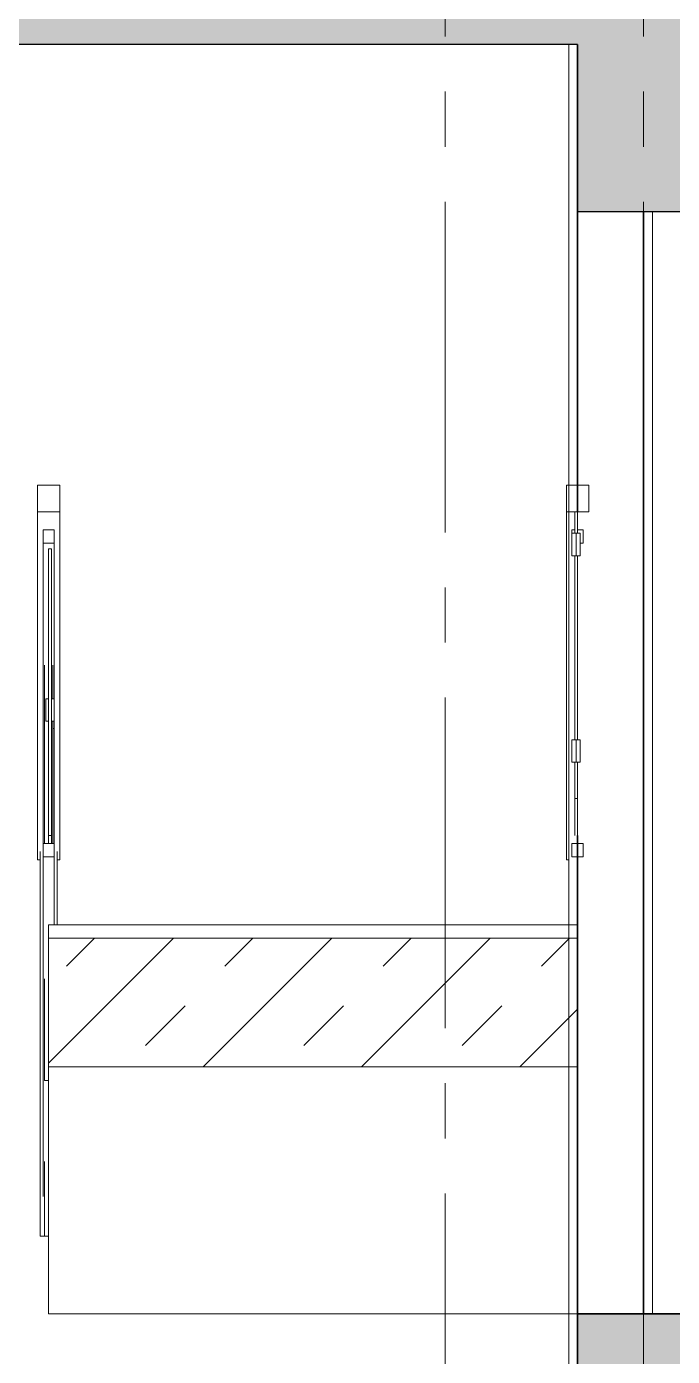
# Model space of a CAD drawing. Header units: millimetres. Extents: x 1373 to 40779, y 1939 to 6439.
# Drawn here: x 25109.3 to 25255.8, y 4466.1 to 4767.8 of the extents above; entities that cross this region are included whole.
import ezdxf

# ---------------------------------------------------------------- set-up
doc = ezdxf.new("R2010")
doc.units = ezdxf.units.MM
doc.linetypes.add('IMPORT-CENTER2', pattern=[112.5, 75, -12.5, 12.5, -12.5])
for name, color, linetype, lineweight in [('A-DETL', 6, 'Continuous', 30), ('A-DETL-GENF', 92, 'Continuous', 18), ('A-FLOR-FNSH', 192, 'Continuous', 35), ('A-FLOR-HRAL', 11, 'Continuous', 18), ('A-WALL', 20, 'Continuous', 9), ('A-WALL-FNSH', 113, 'Continuous', 18), ('S-GRID', 252, 'IMPORT-CENTER2', 5), ('S-STRS', 31, 'Continuous', 18)]:
    doc.layers.add(name, color=color, linetype=linetype, lineweight=lineweight)

msp = doc.modelspace()

# ---------------------------------------------------------------- hatches: boundary and pattern name
at = {"layer": 'A-DETL-GENF'}
h = msp.add_hatch(dxfattribs=at)
h.set_pattern_fill('ANSI33', color=153, style=0)
h.paths.add_polyline_path([(25859.6, 3863.76), (26010.6, 3863.76), (26010.6, 3875.76), (25234.31, 3875.76), (25234.31, 3825.76), (25259.31, 3825.76), (25259.31, 3863.76), (25834.6, 3863.76), (25834.6, 3825.76), (25859.6, 3825.76)])
h.paths.add_polyline_path([(25859.6, 4163.76), (26010.6, 4163.76), (26010.6, 4175.76), (25234.31, 4175.76), (25234.31, 4125.76), (25259.31, 4125.76), (25259.31, 4163.76), (25834.6, 4163.76), (25834.6, 4125.76), (25859.6, 4125.76)])
h.paths.add_polyline_path([(25859.6, 4463.76), (26010.6, 4463.76), (26010.6, 4475.76), (25234.31, 4475.76), (25234.31, 4425.76), (25259.31, 4425.76), (25259.31, 4463.76), (25834.6, 4463.76), (25834.6, 4425.76), (25859.6, 4425.76)])
h.paths.add_polyline_path([(25859.6, 4763.76), (26010.6, 4763.76), (26010.6, 4775.76), (25234.31, 4775.76), (25106.85, 4775.76), (25106.85, 4763.76), (25234.31, 4763.76), (25234.31, 4725.76), (25259.31, 4725.76), (25259.31, 4763.76), (25834.6, 4763.76), (25834.6, 4725.76), (25859.6, 4725.76)])

# ---------------------------------------------------------------- linework, layer by layer
at = {"layer": 'A-DETL'}
msp.add_line((25234.31, 4763.76), (25106.85, 4763.76), dxfattribs=at)
for points in [[(25234.31, 4775.76), (26010.6, 4775.76), (26010.6, 4763.76), (25859.6, 4763.76), (25859.6, 4725.76), (25834.6, 4725.76), (25834.6, 4763.76), (25259.31, 4763.76), (25259.31, 4725.76), (25234.31, 4725.76), (25234.31, 4763.76)], [(25234.31, 4475.76), (26010.6, 4475.76), (26010.6, 4463.76), (25859.6, 4463.76), (25859.6, 4425.76), (25834.6, 4425.76), (25834.6, 4463.76), (25259.31, 4463.76), (25259.31, 4425.76), (25234.31, 4425.76), (25234.31, 4475.76)]]:
    msp.add_lwpolyline(points, dxfattribs=at)
at = {"layer": 'A-FLOR-FNSH', "color": 250}
msp.add_line((26010.6, 4475.76), (25234.31, 4475.76), dxfattribs=at)
at = {"layer": 'A-FLOR-HRAL'}
for p, q in [((25116.85, 4663.79), (25111.77, 4663.79)), ((25111.77, 4663.79), (25111.77, 4657.72)), ((25116.85, 4657.72), (25116.85, 4663.79)), ((25236.85, 4663.79), (25231.77, 4663.79)), ((25231.77, 4663.79), (25231.77, 4657.72)), ((25236.85, 4657.72), (25236.85, 4663.79)), ((25111.77, 4657.72), (25111.77, 4578.78)), ((25111.77, 4657.72), (25116.85, 4657.72)), ((25116.85, 4657.72), (25116.85, 4578.78)), ((25231.77, 4657.72), (25231.77, 4578.78)), ((25231.77, 4657.72), (25233.67, 4657.72)), ((25233.67, 4657.76), (25233.67, 4652.86)), ((25234.31, 4657.76), (25233.67, 4657.76)), ((25234.31, 4652.86), (25234.31, 4657.76)), ((25234.31, 4657.72), (25236.85, 4657.72)), ((25115.58, 4653.63), (25113.04, 4653.63)), ((25113.04, 4653.63), (25113.04, 4650.59)), ((25115.58, 4650.59), (25115.58, 4653.63)), ((25233.67, 4653.63), (25233.04, 4653.63)), ((25233.04, 4653.63), (25233.04, 4652.86)), ((25233.04, 4652.86), (25233.04, 4647.78)), ((25234.94, 4652.86), (25233.04, 4652.86)), ((25235.58, 4653.63), (25234.31, 4653.63)), ((25234.94, 4647.78), (25234.94, 4652.86)), ((25235.58, 4650.59), (25235.58, 4653.63)), ((25113.04, 4650.59), (25113.04, 4582.51)), ((25113.04, 4650.59), (25115.58, 4650.59)), ((25114.94, 4649.32), (25114.31, 4649.32)), ((25114.31, 4649.32), (25114.31, 4584.27)), ((25114.94, 4584.27), (25114.94, 4649.32)), ((25115.58, 4650.59), (25115.58, 4615.3)), ((25234.94, 4650.59), (25235.58, 4650.59)), ((25234.94, 4647.78), (25233.04, 4647.78)), ((25233.67, 4647.78), (25233.67, 4606.01)), ((25234.31, 4606.01), (25234.31, 4647.78)), ((25113.35, 4582.51), (25113.35, 4622.93)), ((25115.26, 4615.3), (25115.26, 4622.93)), ((25114.31, 4615.3), (25113.67, 4615.3)), ((25113.67, 4615.3), (25113.67, 4610.22)), ((25115.58, 4615.3), (25114.94, 4615.3)), ((25115.58, 4610.22), (25115.58, 4615.3)), ((25113.67, 4610.22), (25114.31, 4610.22)), ((25114.94, 4610.22), (25115.58, 4610.22)), ((25115.26, 4582.51), (25115.26, 4610.24)), ((25115.58, 4610.22), (25115.58, 4608.56)), ((25115.26, 4608.56), (25115.58, 4608.56)), ((25115.58, 4608.56), (25115.58, 4582.51)), ((25233.04, 4606.01), (25233.04, 4600.93)), ((25234.94, 4606.01), (25233.04, 4606.01)), ((25234.94, 4600.93), (25234.94, 4606.01)), ((25234.94, 4600.93), (25233.04, 4600.93)), ((25233.67, 4600.93), (25233.67, 4592.71)), ((25234.31, 4592.71), (25234.31, 4600.93)), ((25233.67, 4592.71), (25233.67, 4584.27)), ((25234.31, 4592.71), (25233.67, 4592.71)), ((25234.31, 4584.27), (25234.31, 4592.71)), ((25114.31, 4584.27), (25114.94, 4584.27)), ((25114.31, 4582.51), (25114.31, 4584.27)), ((25114.94, 4584.27), (25114.94, 4582.51)), ((25112.4, 4493.41), (25112.4, 4580.65)), ((25115.58, 4582.51), (25113.04, 4582.51)), ((25113.04, 4582.51), (25113.04, 4579.47)), ((25115.58, 4579.47), (25115.58, 4582.51)), ((25116.21, 4563.99), (25116.21, 4580.65)), ((25235.58, 4582.51), (25233.04, 4582.51)), ((25233.04, 4582.51), (25233.04, 4579.47)), ((25235.58, 4579.47), (25235.58, 4582.51)), ((25112.4, 4578.78), (25111.77, 4578.78)), ((25113.04, 4579.47), (25115.58, 4579.47)), ((25113.04, 4579.47), (25113.04, 4502.4)), ((25115.58, 4579.47), (25115.58, 4563.99)), ((25116.85, 4578.78), (25116.21, 4578.78)), ((25232.31, 4578.78), (25231.77, 4578.78)), ((25233.04, 4579.47), (25235.58, 4579.47)), ((25113.35, 4528.7), (25113.35, 4551.75)), ((25113.35, 4528.7), (25114.31, 4528.7)), ((25113.35, 4493.41), (25113.35, 4510.31)), ((25112.4, 4493.41), (25113.35, 4493.41)), ((25113.35, 4493.41), (25114.31, 4493.41))]:
    msp.add_line(p, q, dxfattribs=at)
at = {"layer": 'A-FLOR-HRAL', "linetype": 'Continuous'}
for p, q in [((25233.99, 4647.78), (25233.99, 4652.86)), ((25114.31, 4615.3), (25114.31, 4622.93)), ((25114.31, 4582.51), (25114.31, 4610.22)), ((25233.99, 4600.93), (25233.99, 4606.01)), ((25114.31, 4528.7), (25114.31, 4551.81)), ((25114.31, 4493.41), (25114.31, 4510.31))]:
    msp.add_line(p, q, dxfattribs=at)
at = {"layer": 'A-WALL', "lineweight": 35}
for p, q in [((25234.31, 4763.76), (25234.31, 4657.76)), ((25249.31, 4725.76), (25249.31, 4475.76)), ((25234.31, 4584.27), (25234.31, 4364.27))]:
    msp.add_line(p, q, dxfattribs=at)
at = {"layer": 'A-WALL-FNSH', "color": 7, "lineweight": 9}
for p, q in [((25232.31, 4763.76), (25232.31, 3275.76)), ((25251.31, 4475.76), (25251.31, 4725.76)), ((25234.31, 4475.76), (25232.31, 4475.76))]:
    msp.add_line(p, q, dxfattribs=at)
at = {"layer": 'S-GRID', "lineweight": 18}
for p, q in [((25204.31, 2740.57), (25204.31, 5601.39)), ((25249.31, 2740.57), (25249.31, 5601.39))]:
    msp.add_line(p, q, dxfattribs=at)
at = {"layer": 'S-STRS'}
for p, q in [((25234.31, 4563.99), (25114.31, 4563.99)), ((25114.31, 4563.99), (25114.31, 4560.99)), ((25234.31, 4560.99), (25234.31, 4563.99)), ((25234.31, 4560.99), (25114.31, 4560.99)), ((25114.31, 4560.99), (25114.31, 4531.82)), ((25114.31, 4560.99), (25234.31, 4560.99)), ((25234.31, 4531.82), (25234.31, 4560.99)), ((25114.31, 4531.82), (25234.31, 4531.82)), ((25114.31, 4525.43), (25114.31, 4531.82)), ((25114.31, 4507.78), (25114.31, 4525.43)), ((25114.31, 4490.13), (25114.31, 4507.78)), ((25114.31, 4475.76), (25114.31, 4490.13)), ((25232.31, 4475.76), (25114.31, 4475.76))]:
    msp.add_line(p, q, dxfattribs=at)
at = {"layer": 'S-STRS', "linetype": 'Continuous'}
for p, q in [((25114.31, 4532.65), (25142.66, 4560.99)), ((25118.34, 4554.64), (25124.7, 4560.99)), ((25149.4, 4531.82), (25178.58, 4560.99)), ((25154.27, 4554.64), (25160.62, 4560.99)), ((25185.32, 4531.82), (25214.5, 4560.99)), ((25190.19, 4554.64), (25196.54, 4560.99)), ((25226.11, 4554.64), (25232.46, 4560.99)), ((25136.3, 4536.68), (25145.29, 4545.66)), ((25172.23, 4536.68), (25181.21, 4545.66)), ((25208.15, 4536.68), (25217.13, 4545.66)), ((25221.24, 4531.82), (25234.31, 4544.88))]:
    msp.add_line(p, q, dxfattribs=at)

doc.saveas('drawing.dxf')
